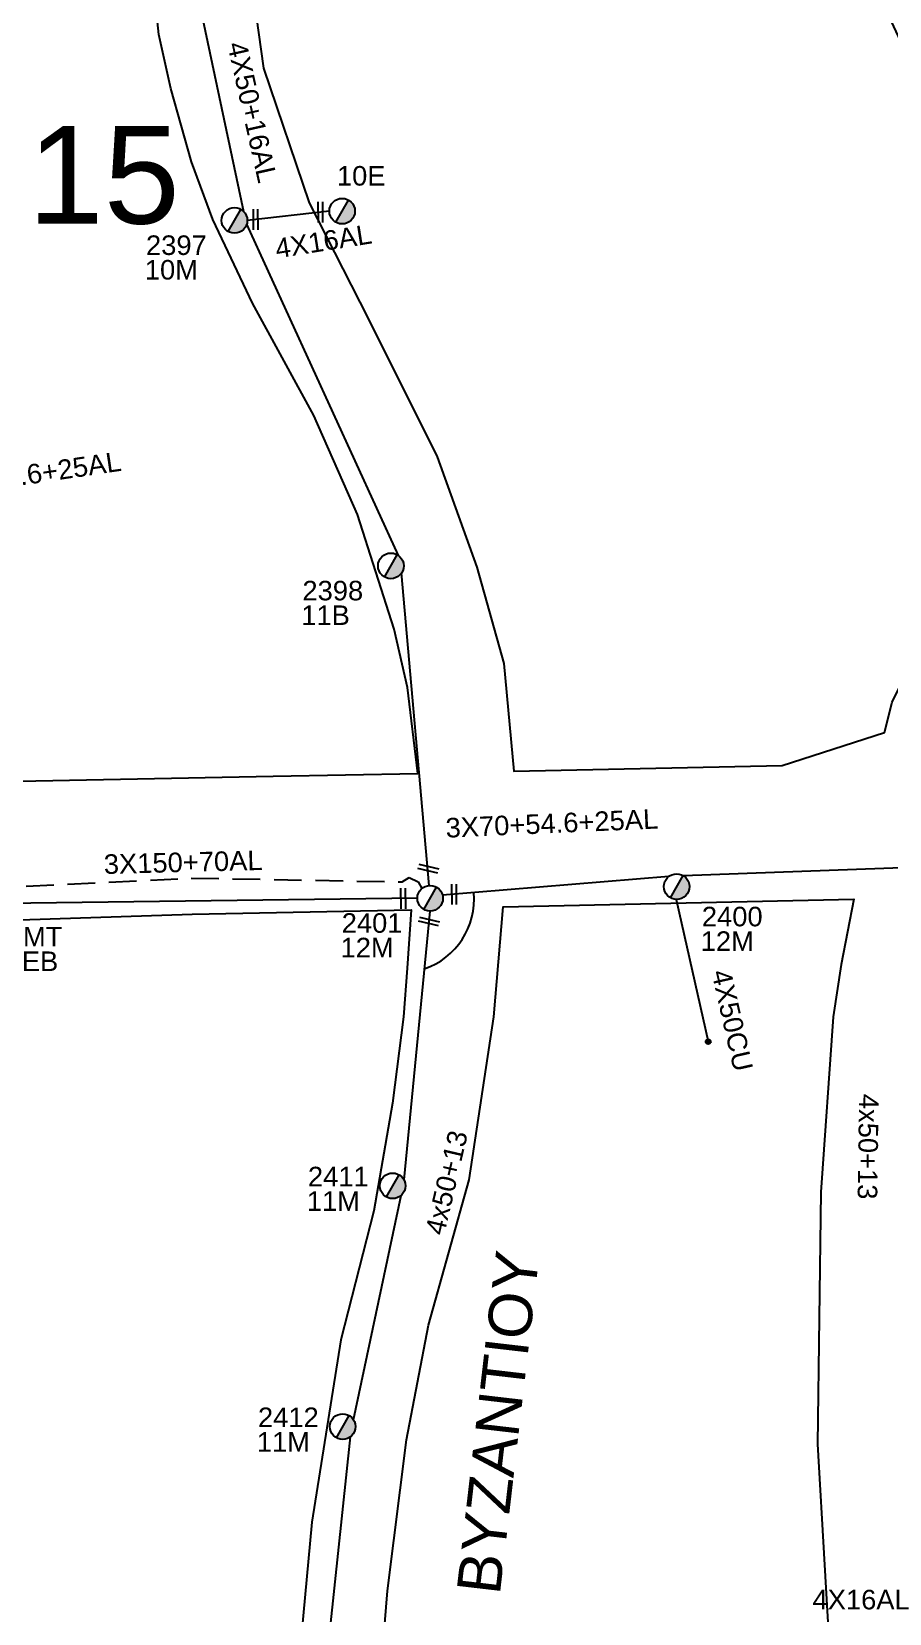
# Model space of a CAD drawing. Header units: millimetres. Extents: x 645 to 3057, y 900 to 1793.
# Drawn here: x 1552.6 to 1631.6, y 1535.7 to 1681.3 of the extents above; entities that cross this region are included whole.
import ezdxf

# ---------------------------------------------------------------- set-up
doc = ezdxf.new("R2010")
doc.units = ezdxf.units.MM
doc.linetypes.add('DASHED', pattern=[19.05, 12.7, -6.35])
for name, color, linetype in [('Άγνωστα', 7, 'Continuous'), ('Γέφυρες Εναέριου Δικτύου', 7, 'Continuous'), ('Γυμνά εναέρια ΧΤ (3Φ)   4x16AL', 7, 'Continuous'), ('Γυμνά εναέρια ΧΤ (3Φ)   4x50CU', 7, 'Continuous'), ('Γυμνά εναέρια ΧΤ και ΦΟΠ (3Φ)   4x50+16AL', 7, 'Continuous'), ('Επιγραφές - Σχήματα', 7, 'Continuous'), ('Μηχανική τομή', 7, 'Continuous'), ('Στύλος ΦΜ', 7, 'Continuous'), ('Στύλος ΦΜ @ 1', 7, 'Continuous'), ('Συνδέσεις', 7, 'Continuous'), ('Συνεστραμμένα ΧΤ   3x70+54.6+25 AL', 7, 'SYN_LINE'), ('Υπόβαθρο ΔΕΗ', 7, 'Continuous'), ('Υπόγεια καλώδια Δικτύου ΧΤ και Παρ. ΧΤ - 3X150+70 AL', 7, 'DASHED')]:
    doc.layers.add(name, color=color, linetype=linetype)
doc.styles.get("Standard").update_dxf_attribs({"font": 'arial.ttf'})
doc.linetypes.add('SYN_LINE', pattern='A,0.5,-0.0001,["/\\/\\/\\/",Standard,S=0.1,R=0,X=0,Y=-0.05],-0.25', length=0.7501)

# ---------------------------------------------------------------- blocks, each defined once
blk = doc.blocks.new('ΥΠΑΡΧΩΝ ΤΣΙΜΕΝΤΕΝΙΟΣ ΣΤΥΛΟΣ')
at = {"layer": 'Στύλος ΦΜ'}
blk.add_hatch(color=256, dxfattribs=at).paths.add_polyline_path([(-1.29, -2.28, 0.574793), (2.62, 0, 0.268822), (1.3, 2.27)])
blk.add_line((-1.29, -2.28), (1.3, 2.27), dxfattribs=at)
blk.add_circle((0, 0), 2.62, dxfattribs=at)
at = {"layer": 'Στύλος ΦΜ', "flags": 4}
for tag, p in [('ΑΡΙΘΜΟΣ', (-4.68, 8.05)), ('ΤΥΠΟΣ', (-4.91, 3.03))]:
    blk.add_attdef(tag, p, '', height=4, dxfattribs=at)
blk = doc.blocks.new('ΜΗΧΑΝΙΚΗ ΤΟΜΗ')
at = {"layer": 'Μηχανική τομή', "ltscale": 40}
for p, q in [((-1.89, 0.78), (1.89, 0.78)), ((1.89, 0), (-1.89, 0))]:
    blk.add_line(p, q, dxfattribs=at)
blk = doc.blocks.new('_ΣΥΝΔΕΣΗ')
at = {"layer": 'Συνδέσεις', "linetype": 'SYN_LINE', "ltscale": 40}
blk.add_hatch(color=256, dxfattribs=at).paths.add_polyline_path([(0.5, -0.01, 1), (-0.5, -0.01, 1)])
at = {"layer": 'Συνδέσεις'}
blk.add_circle((0, -0.01), 0.5, dxfattribs=at)

msp = doc.modelspace()

# ---------------------------------------------------------------- linework, layer by layer
at = {"layer": 'Άγνωστα', "color": 2}
for points in [[(1589.26652, 1600.32876), (1586.88139, 1575.5938)], [(1582.2487, 1553.49504), (1586.62081, 1574.15518)], [(1579.00567, 1524.07785), (1581.96455, 1551.95058)]]:
    msp.add_lwpolyline(points, dxfattribs=at)
at = {"layer": 'Γέφυρες Εναέριου Δικτύου'}
msp.add_arc((1586.56906, 1601.4074), 6.76825, 288.7923279, 5.2281084, dxfattribs=at)
at = {"layer": 'Γυμνά εναέρια ΧΤ (3Φ)   4x16AL', "color": 1}
msp.add_lwpolyline([(1572.46281, 1663.8994), (1580.0181, 1664.76297)], dxfattribs=at)
at = {"layer": 'Γυμνά εναέρια ΧΤ (3Φ)   4x50CU', "color": 2, "linetype": 'SYN_LINE', "ltscale": 15}
msp.add_lwpolyline([(1611.93051, 1601.4008), (1614.8848, 1588.30731)], dxfattribs=at)
at = {"layer": 'Γυμνά εναέρια ΧΤ και ΦΟΠ (3Φ)   4x50+16AL', "color": 1}
for points in [[(1572.14422, 1664.68967), (1566.15335, 1692.88736)], [(1586.37068, 1633.04858), (1572.41285, 1663.54429)], [(1589.19446, 1602.67963), (1586.66516, 1631.45048)]]:
    msp.add_lwpolyline(points, dxfattribs=at)
at = {"layer": 'Συνεστραμμένα ΧΤ   3x70+54.6+25 AL', "color": 2, "ltscale": 20}
for points in [[(1636.89979, 1604.46223), (1612.59778, 1603.58008)], [(1611.24554, 1603.4985), (1590.43872, 1601.78818)], [(1588.11747, 1601.49891), (1547.7548, 1600.97558)]]:
    msp.add_lwpolyline(points, dxfattribs=at)
at = {"layer": 'Υπόβαθρο ΔΕΗ'}
for points in [[(1548.27582, 1612.2216), (1574.84475, 1612.75372), (1588.15069, 1612.98654), (1587.22153, 1620.90192), (1585.98323, 1626.28246), (1582.61226, 1636.82093), (1578.58829, 1645.94271), (1572.94189, 1656.2602), (1569.2869, 1663.98158), (1567.3183, 1669.28448), (1565.428, 1676.01427), (1564.31637, 1680.99205), (1563.78206, 1686.25081), (1563.29287, 1693.86669), (1564.00432, 1700.2667), (1565.25118, 1706.20006), (1568.10024, 1713.77132), (1571.7495, 1721.1175), (1577.61893, 1729.78417), (1583.49786, 1736.16575), (1590.25658, 1740.65464), (1597.33984, 1744.31606), (1591.0804, 1753.23487), (1582.71885, 1764.77247)], [(1571.97738, 1692.17871), (1573.94385, 1677.90988), (1578.15438, 1665.51653), (1583.58301, 1654.846), (1589.94761, 1642.1193), (1593.59549, 1631.96454), (1596.07411, 1623.11883), (1596.99569, 1613.21418), (1621.67569, 1613.71635), (1631.09155, 1616.75885), (1631.80519, 1619.54426), (1633.7533, 1623.45894), (1638.39109, 1629.96687), (1643.43308, 1635.00858), (1648.34393, 1638.03078), (1643.66614, 1652.81228), (1638.62261, 1666.31865), (1634.81814, 1675.65687), (1631.48651, 1682.77112)]]:
    msp.add_lwpolyline(points, dxfattribs=at)
for points in [[(1626.38427, 1590.58094), (1625.23315, 1574.46214), (1624.93328, 1551.26637), (1626.23038, 1529.05047), (1629.21629, 1503.00201), (1619.06319, 1501.08662), (1605.95703, 1499.10221), (1597.11509, 1497.82528), (1583.61827, 1496.12953), (1583.66692, 1510.08197), (1584.34538, 1525.35056), (1585.36393, 1537.76129), (1587.1111, 1551.65657), (1589.14974, 1562.21036), (1592.88444, 1575.59068), (1595.1644, 1590.59429), (1596.00185, 1600.71885), (1628.29047, 1601.4113), (1627.11277, 1595.39831)], [(1586.84057, 1590.59429), (1585.83889, 1582.66061), (1584.11542, 1572.74278), (1581.08639, 1560.86822), (1578.40478, 1544.07409), (1576.81082, 1526.84997), (1575.89806, 1511.30223), (1575.66462, 1494.89692), (1557.15115, 1492.08213), (1530.08019, 1487.97217), (1530.48694, 1512.26314), (1531.60271, 1526.73848), (1533.52612, 1540.25753), (1536.02777, 1550.69608), (1540.41785, 1564.65106), (1543.68972, 1577.90102), (1546.32165, 1590.59429), (1547.74885, 1599.396), (1567.38749, 1600.05352), (1587.54167, 1600.43597), (1587.1661, 1595.05522)]]:
    msp.add_lwpolyline(points, close=True, dxfattribs=at)
at = {"layer": 'Υπόγεια καλώδια Δικτύου ΧΤ και Παρ. ΧΤ - 3X150+70 AL', "color": 1, "ltscale": 0.2}
msp.add_lwpolyline([(1541.36588, 1631.70517), (1544.06192, 1631.47215), (1545.44918, 1630.22119), (1545.40625, 1627.45224), (1544.87799, 1625.9724), (1544.2274, 1624.6724), (1548.32449, 1602.42177), (1567.3108, 1603.36333), (1586.7052, 1603.01373), (1587.35445, 1603.42669), (1588.19553, 1603.02848), (1588.52805, 1602.39983)], dxfattribs=at)

# ---------------------------------------------------------------- block references
at = {"layer": 'Μηχανική τομή'}
for p, xscale, yscale, zscale, rotation in [((1578.99886, 1664.64647), 0.4999999999997877, 0.4999999999997877, 0.4999999999997877, 270.5640433509021), ((1573.03875, 1663.96523), 0.4999999999997877, 0.4999999999997877, 0.4999999999997877, 270.5640433509021), ((1589.07526, 1604.03552), 0.5000000000000706, 0.5000000000000706, 0.5000000000000706, 346.8208256388763), ((1591.30194, 1601.85914), 0.4999999999997877, 0.4999999999997877, 0.4999999999997877, 270.5640433509021), ((1586.61369, 1601.47941), 0.4999999999997877, 0.4999999999997877, 0.4999999999997877, 270.5640433509021), ((1589.15491, 1599.17873), 0.5000000000000706, 0.5000000000000706, 0.5000000000000706, 346.8208256388763)]:
    msp.add_blockref('ΜΗΧΑΝΙΚΗ ΤΟΜΗ', p, dxfattribs=dict(at, xscale=xscale, yscale=yscale, zscale=zscale, rotation=rotation))
at = {"layer": 'Στύλος ΦΜ @ 1', "ltscale": 40}
ref = msp.add_blockref('ΥΠΑΡΧΩΝ ΤΣΙΜΕΝΤΕΝΙΟΣ ΣΤΥΛΟΣ', (1581.19561, 1664.73856), dxfattribs=dict(at, xscale=0.4499999999998181, yscale=0.4499999999998181, zscale=0.4499999999998181))
ref.add_attrib('ΤΥΠΟΣ', '10E', (1580.71394, 1667.09083), dxfattribs={"layer": 'Στύλος ΦΜ', "height": 1.8, "flags": 4})
ref = msp.add_blockref('ΥΠΑΡΧΩΝ ΤΣΙΜΕΝΤΕΝΙΟΣ ΣΤΥΛΟΣ', (1571.28514, 1663.884), dxfattribs=dict(at, xscale=0.4499999999998181, yscale=0.4499999999998181, zscale=0.4499999999998181))
ref.add_attrib('ΤΥΠΟΣ', '10M', (1563.03796, 1658.44468), dxfattribs={"layer": 'Στύλος ΦΜ', "height": 1.8, "flags": 4})
ref.add_attrib('ΑΡΙΘΜΟΣ', '2397', (1563.1445, 1660.70696), dxfattribs={"layer": 'Στύλος ΦΜ', "height": 1.8, "flags": 4})
ref = msp.add_blockref('ΥΠΑΡΧΩΝ ΤΣΙΜΕΝΤΕΝΙΟΣ ΣΤΥΛΟΣ', (1585.6794, 1632.09502), dxfattribs=dict(at, xscale=0.4499999999998181, yscale=0.4499999999998181, zscale=0.4499999999998181))
ref.add_attrib('ΤΥΠΟΣ', '11B', (1577.43222, 1626.6557), dxfattribs={"layer": 'Στύλος ΦΜ', "height": 1.8, "flags": 4})
ref.add_attrib('ΑΡΙΘΜΟΣ', '2398', (1577.53877, 1628.91798), dxfattribs={"layer": 'Στύλος ΦΜ', "height": 1.8, "flags": 4})
ref = msp.add_blockref('ΥΠΑΡΧΩΝ ΤΣΙΜΕΝΤΕΝΙΟΣ ΣΤΥΛΟΣ', (1611.97968, 1602.57754), dxfattribs=dict(at, xscale=0.4499999999998181, yscale=0.4499999999998181, zscale=0.4499999999998181))
ref.add_attrib('ΤΥΠΟΣ', '12M', (1614.19062, 1596.65797), dxfattribs={"layer": 'Στύλος ΦΜ', "height": 1.8, "flags": 4})
ref.add_attrib('ΑΡΙΘΜΟΣ', '2400', (1614.29717, 1598.92026), dxfattribs={"layer": 'Στύλος ΦΜ', "height": 1.8, "flags": 4})
ref = msp.add_blockref('ΥΠΑΡΧΩΝ ΤΣΙΜΕΝΤΕΝΙΟΣ ΣΤΥΛΟΣ', (1546.57976, 1601.05576), dxfattribs=dict(at, xscale=0.4499999999998181, yscale=0.4499999999998181, zscale=0.4499999999998181))
ref.add_attrib('ΤΥΠΟΣ', '11EB', (1548.92011, 1594.80474), dxfattribs={"layer": 'Στύλος ΦΜ', "height": 1.8, "flags": 4})
ref.add_attrib('ΑΡΙΘΜΟΣ', '41MT', (1549.02666, 1597.06702), dxfattribs={"layer": 'Στύλος ΦΜ', "height": 1.8, "flags": 4})
ref = msp.add_blockref('ΥΠΑΡΧΩΝ ΤΣΙΜΕΝΤΕΝΙΟΣ ΣΤΥΛΟΣ', (1589.29521, 1601.50618), dxfattribs=dict(at, xscale=0.4499999999998181, yscale=0.4499999999998181, zscale=0.4499999999998181))
ref.add_attrib('ΤΥΠΟΣ', '12M', (1581.04803, 1596.06686), dxfattribs={"layer": 'Στύλος ΦΜ', "height": 1.8, "flags": 4})
ref.add_attrib('ΑΡΙΘΜΟΣ', '2401', (1581.15458, 1598.32914), dxfattribs={"layer": 'Στύλος ΦΜ', "height": 1.8, "flags": 4})
ref = msp.add_blockref('ΥΠΑΡΧΩΝ ΤΣΙΜΕΝΤΕΝΙΟΣ ΣΤΥΛΟΣ', (1585.84244, 1575.03908), dxfattribs=dict(at, xscale=0.4499999999998181, yscale=0.4499999999998181, zscale=0.4499999999998181))
ref.add_attrib('ΤΥΠΟΣ', '11M', (1577.94073, 1572.73094), dxfattribs={"layer": 'Στύλος ΦΜ', "height": 1.8, "flags": 4})
ref.add_attrib('ΑΡΙΘΜΟΣ', '2411', (1578.04728, 1574.99323), dxfattribs={"layer": 'Στύλος ΦΜ', "height": 1.8, "flags": 4})
ref = msp.add_blockref('ΥΠΑΡΧΩΝ ΤΣΙΜΕΝΤΕΝΙΟΣ ΣΤΥΛΟΣ', (1581.24327, 1552.88165), dxfattribs=dict(at, xscale=0.4499999999998181, yscale=0.4499999999998181, zscale=0.4499999999998181))
ref.add_attrib('ΤΥΠΟΣ', '11M', (1573.34157, 1550.57351), dxfattribs={"layer": 'Στύλος ΦΜ', "height": 1.8, "flags": 4})
ref.add_attrib('ΑΡΙΘΜΟΣ', '2412', (1573.44812, 1552.8358), dxfattribs={"layer": 'Στύλος ΦΜ', "height": 1.8, "flags": 4})
at = {"layer": 'Συνδέσεις', "xscale": 0.4499999999998181, "yscale": 0.4499999999998181, "zscale": 0.4499999999998181}
msp.add_blockref('_ΣΥΝΔΕΣΗ', (1614.8848, 1588.30731), dxfattribs=at)

# ---------------------------------------------------------------- texts
at = {"layer": 'Γυμνά εναέρια ΧΤ (3Φ)   4x16AL', "color": 7, "insert": (1574.91203, 1662.16443), "char_height": 1.8, "width": 168.3717627, "attachment_point": 1, "rotation": 8.9950803}
msp.add_mtext('4X16AL', dxfattribs=at)
at = {"layer": 'Γυμνά εναέρια ΧΤ (3Φ)   4x16AL', "color": 7, "insert": (1624.47906, 1537.85685), "char_height": 1.8, "width": 168.3717627, "attachment_point": 1}
msp.add_mtext('4X16AL', dxfattribs=at)
at = {"layer": 'Γυμνά εναέρια ΧΤ (3Φ)   4x50CU', "color": 7, "insert": (1616.92946, 1595.09854), "char_height": 1.8, "width": 168.3717627, "attachment_point": 1, "rotation": 282.763346}
msp.add_mtext('4X50CU', dxfattribs=at)
at = {"layer": 'Γυμνά εναέρια ΧΤ και ΦΟΠ (3Φ)   4x50+16AL', "color": 7, "insert": (1572.37341, 1680.49868), "char_height": 1.8, "width": 168.3717627, "attachment_point": 1, "rotation": 282.5886895}
msp.add_mtext('4X50+16AL', dxfattribs=at)
at = {"layer": 'Επιγραφές - Σχήματα', "insert": (1528.97728, 1672.5901), "char_height": 9, "width": 69.9753744, "attachment_point": 1}
msp.add_mtext('ΦΠ-15', dxfattribs=at)
at = {"layer": 'Επιγραφές - Σχήματα', "color": 7, "char_height": 1.8, "width": 168.3717627, "attachment_point": 1}
for insert, rotation in [((1630.56942, 1583.49047), 269.186634), ((1588.81578, 1570.81084), 76.8475753)]:
    msp.add_mtext('4x50+13', dxfattribs=dict(at, insert=insert, rotation=rotation))
at = {"layer": 'Επιγραφές - Σχήματα', "insert": (1591.72325, 1537.76756), "char_height": 4, "width": 69.9753744, "attachment_point": 1, "rotation": 83.3625446}
msp.add_mtext('ΒΥΖΑΝΤΙΟΥ', dxfattribs=at)
at = {"layer": 'Συνεστραμμένα ΧΤ   3x70+54.6+25 AL', "color": 7, "char_height": 1.8, "width": 168.3717627, "attachment_point": 1}
for insert, rotation in [((1541.33332, 1639.80322), 8.3232801), ((1590.67681, 1608.87583), 2.4814583)]:
    msp.add_mtext('3X70+54.6+25AL', dxfattribs=dict(at, insert=insert, rotation=rotation))
at = {"layer": 'Υπόγεια καλώδια Δικτύου ΧΤ και Παρ. ΧΤ - 3X150+70 AL', "color": 7, "insert": (1559.23973, 1605.53414), "char_height": 1.8, "width": 168.3717627, "attachment_point": 1, "rotation": 1.4718288}
msp.add_mtext('3X150+70AL', dxfattribs=at)

doc.saveas('drawing.dxf')
